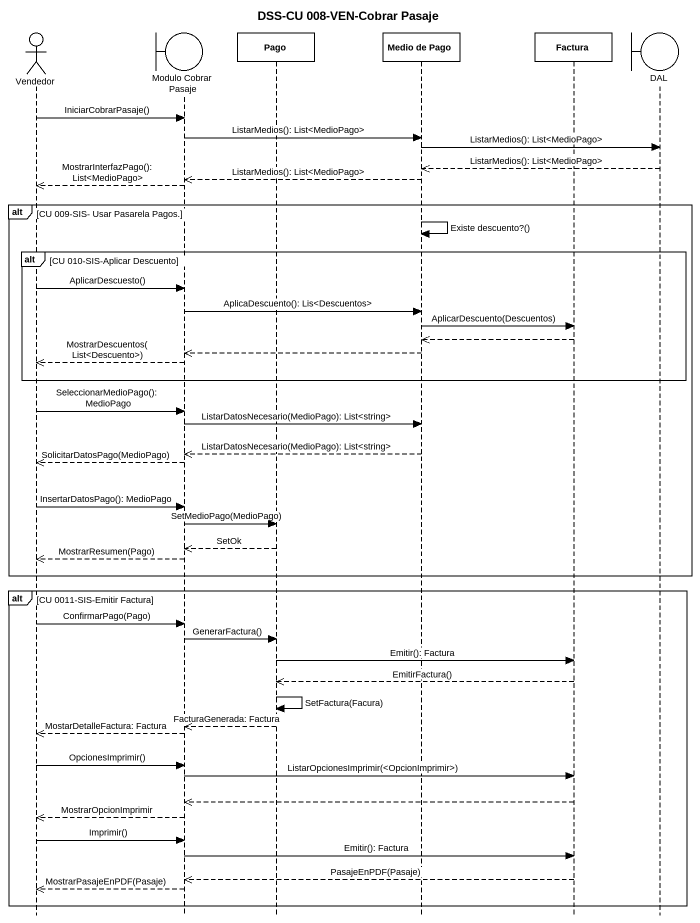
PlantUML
@startuml
title DSS-CU 008-VEN-Cobrar Pasaje
hide footbox
actor Vendedor
boundary "Modulo Cobrar Pasaje" as Modulo_Cobrar_Pasaje
participant Pago
participant "Medio de Pago" as Medio_de_Pago
participant Factura
boundary DAL

Vendedor -> Modulo_Cobrar_Pasaje : IniciarCobrarPasaje()
Modulo_Cobrar_Pasaje -> Medio_de_Pago : ListarMedios(): List<MedioPago>
Medio_de_Pago -> DAL : ListarMedios(): List<MedioPago>
DAL -->> Medio_de_Pago : ListarMedios(): List<MedioPago>
Medio_de_Pago -->> Modulo_Cobrar_Pasaje : ListarMedios(): List<MedioPago>
Modulo_Cobrar_Pasaje -->> Vendedor : MostrarInterfazPago(): List<MedioPago>
alt CU 009-SIS- Usar Pasarela Pagos.
  Medio_de_Pago -> Medio_de_Pago : Existe descuento?()
  alt CU 010-SIS-Aplicar Descuento
    Vendedor -> Modulo_Cobrar_Pasaje : AplicarDescuesto()
    Modulo_Cobrar_Pasaje -> Medio_de_Pago : AplicaDescuento(): Lis<Descuentos>
    Medio_de_Pago -> Factura : AplicarDescuento(Descuentos)
    Factura -->> Medio_de_Pago
    Medio_de_Pago -->> Modulo_Cobrar_Pasaje
    Modulo_Cobrar_Pasaje -->> Vendedor : MostrarDescuentos(List<Descuento>)
  end
  Vendedor -> Modulo_Cobrar_Pasaje : SeleccionarMedioPago(): MedioPago
  Modulo_Cobrar_Pasaje -> Medio_de_Pago : ListarDatosNecesario(MedioPago): List<string>
  Medio_de_Pago -->> Modulo_Cobrar_Pasaje : ListarDatosNecesario(MedioPago): List<string>
  Modulo_Cobrar_Pasaje -->> Vendedor : SolicitarDatosPago(MedioPago)
  Vendedor -> Modulo_Cobrar_Pasaje : InsertarDatosPago(): MedioPago
  Modulo_Cobrar_Pasaje -> Pago : SetMedioPago(MedioPago)
  Pago -->> Modulo_Cobrar_Pasaje : SetOk
  Modulo_Cobrar_Pasaje -->> Vendedor : MostrarResumen(Pago)
end
alt CU 0011-SIS-Emitir Factura
  Vendedor -> Modulo_Cobrar_Pasaje : ConfirmarPago(Pago)
  Modulo_Cobrar_Pasaje -> Pago : GenerarFactura()
  Pago -> Factura : Emitir(): Factura
  Factura -->> Pago : EmitirFactura()
  Pago -> Pago : SetFactura(Facura)
  Pago -->> Modulo_Cobrar_Pasaje : FacturaGenerada: Factura
  Modulo_Cobrar_Pasaje -->> Vendedor : MostarDetalleFactura: Factura
  Vendedor -> Modulo_Cobrar_Pasaje : OpcionesImprimir()
  Modulo_Cobrar_Pasaje -> Factura : ListarOpcionesImprimir(<OpcionImprimir>)
  Factura -->> Modulo_Cobrar_Pasaje
  Modulo_Cobrar_Pasaje -->> Vendedor : MostrarOpcionImprimir
  Vendedor -> Modulo_Cobrar_Pasaje : Imprimir()
  Modulo_Cobrar_Pasaje -> Factura : Emitir(): Factura
  Factura -->> Modulo_Cobrar_Pasaje : PasajeEnPDF(Pasaje)
  Modulo_Cobrar_Pasaje -->> Vendedor : MostrarPasajeEnPDF(Pasaje)
end
@enduml
